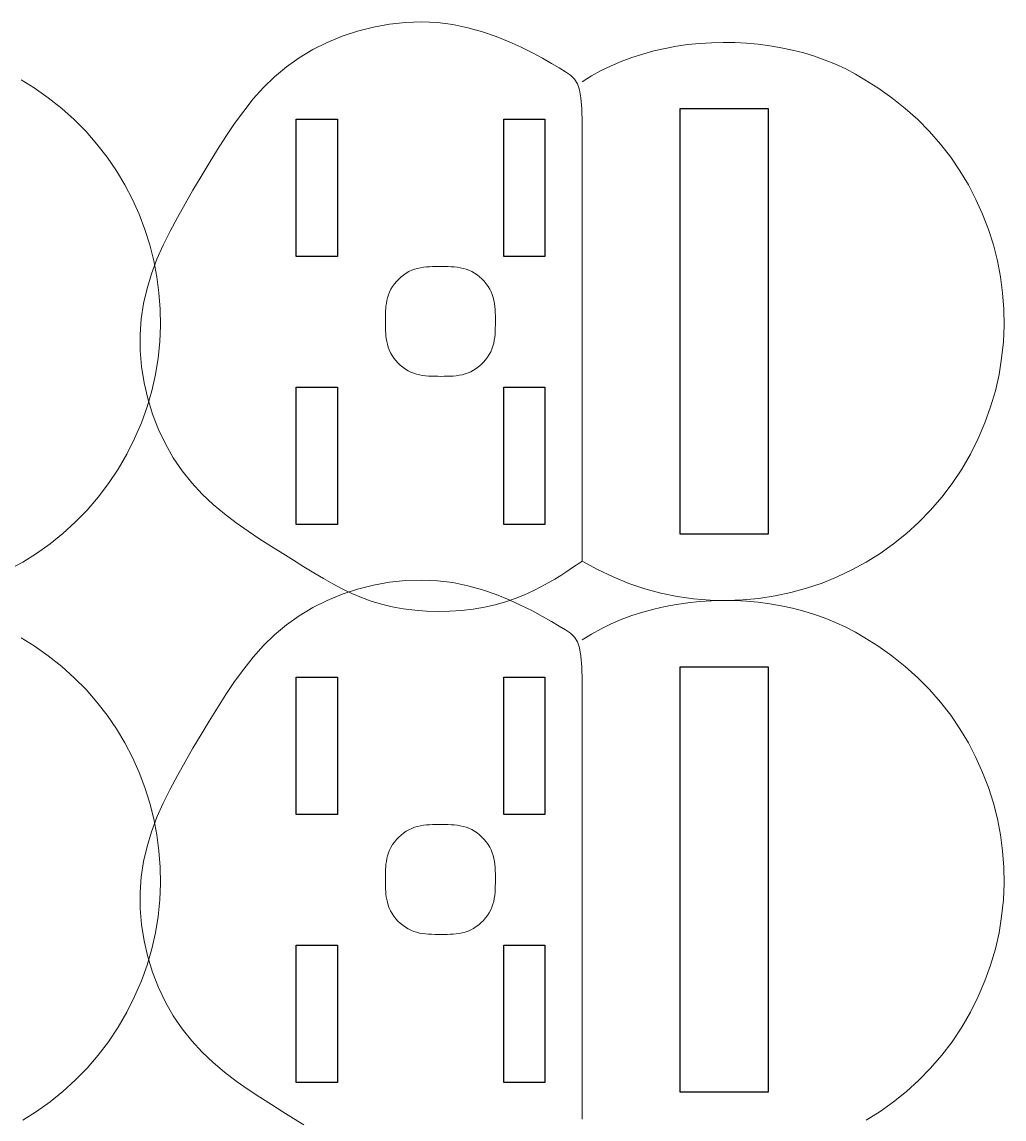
# Model space of a CAD drawing. Header units: millimetres. Extents: x -413 to -167, y -330 to -180.
# Drawn here: x -203.21 to -167.45, y -287.29 to -247.34 of the extents above; entities that cross this region are included whole.
import ezdxf

# ---------------------------------------------------------------- set-up
doc = ezdxf.new("R2010")
doc.units = ezdxf.units.MM
doc.layers.add('CUT', color=7, linetype='CONTINUOUS')

msp = doc.modelspace()

# ---------------------------------------------------------------- linework, layer by layer
at = {"layer": 'CUT', "color": 7, "linetype": 'CONTINUOUS', "lineweight": 0}
for p, q in [((-191.559, -247.86), (-190.995, -247.674)), ((-190.995, -247.674), (-190.418, -247.528)), ((-190.418, -247.528), (-189.833, -247.422)), ((-189.833, -247.422), (-189.246, -247.359)), ((-189.246, -247.359), (-188.662, -247.34)), ((-188.662, -247.34), (-188.085, -247.365)), ((-188.085, -247.365), (-187.521, -247.437)), ((-187.521, -247.437), (-186.974, -247.549)), ((-186.974, -247.549), (-186.448, -247.696)), ((-192.105, -248.084), (-191.559, -247.86)), ((-186.448, -247.696), (-185.946, -247.869)), ((-185.946, -247.869), (-185.472, -248.06)), ((-185.472, -248.06), (-185.03, -248.262)), ((-193.124, -248.642), (-192.628, -248.345)), ((-192.628, -248.345), (-192.105, -248.084)), ((-185.03, -248.262), (-184.624, -248.466)), ((-184.624, -248.466), (-184.256, -248.665)), ((-180.609, -248.509), (-180.207, -248.398)), ((-180.207, -248.398), (-179.797, -248.305)), ((-179.797, -248.305), (-179.382, -248.228)), ((-179.382, -248.228), (-178.961, -248.167)), ((-178.961, -248.167), (-178.537, -248.123)), ((-178.537, -248.123), (-178.11, -248.096)), ((-178.11, -248.096), (-177.682, -248.085)), ((-177.682, -248.085), (-177.254, -248.09)), ((-177.254, -248.09), (-176.827, -248.112)), ((-176.827, -248.112), (-176.402, -248.151)), ((-176.402, -248.151), (-175.98, -248.206)), ((-175.98, -248.206), (-175.563, -248.277)), ((-175.563, -248.277), (-175.151, -248.365)), ((-175.151, -248.365), (-174.746, -248.47)), ((-174.746, -248.47), (-174.349, -248.591)), ((-193.586, -248.974), (-193.124, -248.642)), ((-184.256, -248.665), (-183.931, -248.851)), ((-183.931, -248.851), (-183.652, -249.015)), ((-181.763, -248.938), (-181.388, -248.778)), ((-181.388, -248.778), (-181.004, -248.635)), ((-181.004, -248.635), (-180.609, -248.509)), ((-174.349, -248.591), (-173.961, -248.729)), ((-173.961, -248.729), (-173.583, -248.883)), ((-194.015, -249.337), (-193.586, -248.974)), ((-183.652, -249.015), (-183.422, -249.154)), ((-183.422, -249.154), (-183.239, -249.281)), ((-182.475, -249.306), (-182.125, -249.114)), ((-182.125, -249.114), (-181.763, -248.938)), ((-173.583, -248.883), (-173.216, -249.053)), ((-173.216, -249.053), (-172.862, -249.24)), ((-172.862, -249.24), (-172.522, -249.444)), ((-203.242, -249.444), (-202.772, -249.74)), ((-194.415, -249.728), (-194.015, -249.337)), ((-183.239, -249.281), (-183.096, -249.419)), ((-183.096, -249.419), (-182.989, -249.588)), ((-182.989, -249.588), (-182.913, -249.811)), ((-182.81, -249.516), (-182.475, -249.306)), ((-172.522, -249.444), (-172.052, -249.74)), ((-202.772, -249.74), (-202.256, -250.1)), ((-194.789, -250.145), (-194.415, -249.728)), ((-182.913, -249.811), (-182.862, -250.109)), ((-172.052, -249.74), (-171.536, -250.1)), ((-202.256, -250.1), (-201.768, -250.486)), ((-195.14, -250.583), (-194.789, -250.145)), ((-182.862, -250.109), (-182.832, -250.505)), ((-171.536, -250.1), (-171.049, -250.486)), ((-201.768, -250.486), (-201.31, -250.898)), ((-195.474, -251.038), (-195.14, -250.583)), ((-182.832, -250.505), (-182.816, -251.021)), ((-171.049, -250.486), (-170.59, -250.898)), ((-201.31, -250.898), (-200.881, -251.332)), ((-195.792, -251.508), (-195.474, -251.038)), ((-182.816, -251.021), (-182.811, -251.677)), ((-170.59, -250.898), (-170.161, -251.332)), ((-200.881, -251.332), (-200.482, -251.789)), ((-196.099, -251.99), (-195.792, -251.508)), ((-182.811, -251.677), (-182.81, -252.496)), ((-170.161, -251.332), (-169.762, -251.789)), ((-200.482, -251.789), (-200.114, -252.265)), ((-196.398, -252.478), (-196.099, -251.99)), ((-169.762, -251.789), (-169.394, -252.265)), ((-200.114, -252.265), (-199.775, -252.761)), ((-169.394, -252.265), (-169.056, -252.761)), ((-199.775, -252.761), (-199.469, -253.273)), ((-196.693, -252.971), (-196.398, -252.478)), ((-182.81, -252.496), (-182.81, -253.487)), ((-169.056, -252.761), (-168.749, -253.273)), ((-199.469, -253.273), (-199.193, -253.801)), ((-196.986, -253.464), (-196.693, -252.971)), ((-168.749, -253.273), (-168.473, -253.801)), ((-197.275, -253.959), (-196.986, -253.464)), ((-182.81, -253.487), (-182.81, -254.621)), ((-199.193, -253.801), (-198.95, -254.343)), ((-197.556, -254.457), (-197.275, -253.959)), ((-168.473, -253.801), (-168.23, -254.343)), ((-198.95, -254.343), (-198.738, -254.897)), ((-197.823, -254.959), (-197.556, -254.457)), ((-168.23, -254.343), (-168.018, -254.897)), ((-182.81, -254.621), (-182.81, -255.86)), ((-198.738, -254.897), (-198.56, -255.462)), ((-198.072, -255.467), (-197.823, -254.959)), ((-168.018, -254.897), (-167.84, -255.462)), ((-198.56, -255.462), (-198.414, -256.036)), ((-198.297, -255.982), (-198.072, -255.467)), ((-167.84, -255.462), (-167.694, -256.036)), ((-198.495, -256.506), (-198.297, -255.982)), ((-198.414, -256.036), (-198.302, -256.618)), ((-182.81, -255.86), (-182.81, -257.166)), ((-167.694, -256.036), (-167.582, -256.618)), ((-189.222, -256.489), (-189.123, -256.432)), ((-189.123, -256.432), (-189.022, -256.384)), ((-189.022, -256.384), (-188.918, -256.345)), ((-188.918, -256.345), (-188.812, -256.314)), ((-188.812, -256.314), (-188.704, -256.29)), ((-188.704, -256.29), (-188.595, -256.272)), ((-188.595, -256.272), (-188.485, -256.26)), ((-188.485, -256.26), (-188.374, -256.252)), ((-188.374, -256.252), (-188.262, -256.248)), ((-188.262, -256.248), (-188.149, -256.246)), ((-188.149, -256.246), (-188.036, -256.245)), ((-188.036, -256.245), (-187.923, -256.245)), ((-187.923, -256.245), (-187.81, -256.246)), ((-187.81, -256.246), (-187.698, -256.248)), ((-187.698, -256.248), (-187.586, -256.252)), ((-187.586, -256.252), (-187.475, -256.259)), ((-187.475, -256.259), (-187.364, -256.271)), ((-187.364, -256.271), (-187.255, -256.288)), ((-187.255, -256.288), (-187.148, -256.312)), ((-187.148, -256.312), (-187.042, -256.342)), ((-187.042, -256.342), (-186.938, -256.381)), ((-186.938, -256.381), (-186.836, -256.428)), ((-186.836, -256.428), (-186.736, -256.485)), ((-198.659, -257.04), (-198.495, -256.506)), ((-198.302, -256.618), (-198.224, -257.206)), ((-189.65, -256.881), (-189.576, -256.791)), ((-189.576, -256.791), (-189.495, -256.706)), ((-189.495, -256.706), (-189.409, -256.627)), ((-189.409, -256.627), (-189.318, -256.555)), ((-189.318, -256.555), (-189.222, -256.489)), ((-186.736, -256.485), (-186.641, -256.549)), ((-186.641, -256.549), (-186.549, -256.621)), ((-186.549, -256.621), (-186.462, -256.7)), ((-186.462, -256.7), (-186.381, -256.784)), ((-186.381, -256.784), (-186.307, -256.874)), ((-167.582, -256.618), (-167.504, -257.206)), ((-198.787, -257.587), (-198.659, -257.04)), ((-198.224, -257.206), (-198.18, -257.798)), ((-189.868, -257.278), (-189.826, -257.175)), ((-189.826, -257.175), (-189.776, -257.074)), ((-189.776, -257.074), (-189.717, -256.976)), ((-189.717, -256.976), (-189.65, -256.881)), ((-186.307, -256.874), (-186.239, -256.968)), ((-186.239, -256.968), (-186.179, -257.066)), ((-186.179, -257.066), (-186.128, -257.167)), ((-186.128, -257.167), (-186.086, -257.27)), ((-182.81, -257.166), (-182.81, -258.503)), ((-167.504, -257.206), (-167.46, -257.798)), ((-198.872, -258.147), (-198.787, -257.587)), ((-189.958, -257.685), (-189.945, -257.587)), ((-189.945, -257.587), (-189.926, -257.486)), ((-189.926, -257.486), (-189.9, -257.382)), ((-189.9, -257.382), (-189.868, -257.278)), ((-186.086, -257.27), (-186.053, -257.376)), ((-186.053, -257.376), (-186.027, -257.483)), ((-186.027, -257.483), (-186.007, -257.591)), ((-186.007, -257.591), (-185.994, -257.701)), ((-198.18, -257.798), (-198.171, -258.394)), ((-189.975, -257.944), (-189.972, -257.865)), ((-189.975, -258.014), (-189.975, -257.944)), ((-189.975, -258.073), (-189.975, -258.014)), ((-189.972, -257.865), (-189.967, -257.778)), ((-189.967, -257.778), (-189.958, -257.685)), ((-185.994, -257.701), (-185.984, -257.812)), ((-185.984, -257.812), (-185.979, -257.924)), ((-185.979, -257.924), (-185.976, -258.036)), ((-185.976, -258.036), (-185.975, -258.149)), ((-167.46, -257.798), (-167.451, -258.394)), ((-198.911, -258.72), (-198.872, -258.147)), ((-198.171, -258.394), (-198.197, -258.991)), ((-189.975, -258.122), (-189.975, -258.073)), ((-189.975, -258.162), (-189.975, -258.122)), ((-189.975, -258.196), (-189.975, -258.162)), ((-189.975, -258.226), (-189.975, -258.196)), ((-189.975, -258.255), (-189.975, -258.226)), ((-189.975, -258.284), (-189.975, -258.255)), ((-189.975, -258.316), (-189.975, -258.284)), ((-189.975, -258.354), (-189.975, -258.316)), ((-189.975, -258.4), (-189.975, -258.354)), ((-189.975, -258.456), (-189.975, -258.4)), ((-189.975, -258.523), (-189.975, -258.456)), ((-185.976, -258.375), (-185.977, -258.488)), ((-185.975, -258.262), (-185.976, -258.375)), ((-185.975, -258.149), (-185.975, -258.262)), ((-167.451, -258.394), (-167.477, -258.991)), ((-198.906, -259.303), (-198.911, -258.72)), ((-189.973, -258.599), (-189.975, -258.523)), ((-189.969, -258.684), (-189.973, -258.599)), ((-189.961, -258.775), (-189.969, -258.684)), ((-189.949, -258.872), (-189.961, -258.775)), ((-185.997, -258.822), (-186.013, -258.932)), ((-185.987, -258.712), (-185.997, -258.822)), ((-185.98, -258.6), (-185.987, -258.712)), ((-185.977, -258.488), (-185.98, -258.6)), ((-182.81, -258.503), (-182.81, -259.833)), ((-198.197, -258.991), (-198.258, -259.587)), ((-189.932, -258.972), (-189.949, -258.872)), ((-189.909, -259.075), (-189.932, -258.972)), ((-189.879, -259.179), (-189.909, -259.075)), ((-189.84, -259.283), (-189.879, -259.179)), ((-186.098, -259.251), (-186.143, -259.354)), ((-186.062, -259.146), (-186.098, -259.251)), ((-186.034, -259.04), (-186.062, -259.146)), ((-186.013, -258.932), (-186.034, -259.04)), ((-167.477, -258.991), (-167.538, -259.587)), ((-198.856, -259.889), (-198.906, -259.303)), ((-198.258, -259.587), (-198.355, -260.182)), ((-189.792, -259.385), (-189.84, -259.283)), ((-189.736, -259.484), (-189.792, -259.385)), ((-189.671, -259.58), (-189.736, -259.484)), ((-189.599, -259.671), (-189.671, -259.58)), ((-186.329, -259.643), (-186.406, -259.732)), ((-186.259, -259.551), (-186.329, -259.643)), ((-186.197, -259.454), (-186.259, -259.551)), ((-186.143, -259.354), (-186.197, -259.454)), ((-167.538, -259.587), (-167.635, -260.182)), ((-198.763, -260.475), (-198.856, -259.889)), ((-189.521, -259.758), (-189.599, -259.671)), ((-189.436, -259.839), (-189.521, -259.758)), ((-189.346, -259.914), (-189.436, -259.839)), ((-189.252, -259.981), (-189.346, -259.914)), ((-189.154, -260.041), (-189.252, -259.981)), ((-189.053, -260.092), (-189.154, -260.041)), ((-186.767, -260.023), (-186.867, -260.077)), ((-186.67, -259.961), (-186.767, -260.023)), ((-186.577, -259.891), (-186.67, -259.961)), ((-186.488, -259.815), (-186.577, -259.891)), ((-186.406, -259.732), (-186.488, -259.815)), ((-182.81, -259.833), (-182.81, -261.118)), ((-198.355, -260.182), (-198.488, -260.773)), ((-188.95, -260.134), (-189.053, -260.092)), ((-188.845, -260.167), (-188.95, -260.134)), ((-188.738, -260.193), (-188.845, -260.167)), ((-188.629, -260.213), (-188.738, -260.193)), ((-188.519, -260.226), (-188.629, -260.213)), ((-188.408, -260.235), (-188.519, -260.226)), ((-188.297, -260.241), (-188.408, -260.235)), ((-188.184, -260.244), (-188.297, -260.241)), ((-188.071, -260.244), (-188.184, -260.244)), ((-187.958, -260.245), (-188.071, -260.244)), ((-187.845, -260.244), (-187.958, -260.245)), ((-187.732, -260.243), (-187.845, -260.244)), ((-187.62, -260.24), (-187.732, -260.243)), ((-187.509, -260.233), (-187.62, -260.24)), ((-187.398, -260.223), (-187.509, -260.233)), ((-187.289, -260.207), (-187.398, -260.223)), ((-187.18, -260.186), (-187.289, -260.207)), ((-187.074, -260.158), (-187.18, -260.186)), ((-186.969, -260.122), (-187.074, -260.158)), ((-186.867, -260.077), (-186.969, -260.122)), ((-167.635, -260.182), (-167.768, -260.773)), ((-198.63, -261.055), (-198.763, -260.475)), ((-198.488, -260.773), (-198.658, -261.36)), ((-167.768, -260.773), (-167.939, -261.36)), ((-198.456, -261.624), (-198.63, -261.055)), ((-182.81, -261.118), (-182.81, -262.321)), ((-198.658, -261.36), (-198.866, -261.94)), ((-198.243, -262.176), (-198.456, -261.624)), ((-167.939, -261.36), (-168.146, -261.94)), ((-198.866, -261.94), (-199.11, -262.512)), ((-168.146, -261.94), (-168.39, -262.512)), ((-197.993, -262.707), (-198.243, -262.176)), ((-182.81, -262.321), (-182.81, -263.404)), ((-199.11, -262.512), (-199.393, -263.074)), ((-197.707, -263.211), (-197.993, -262.707)), ((-168.39, -262.512), (-168.673, -263.074)), ((-199.393, -263.074), (-199.713, -263.624)), ((-197.386, -263.684), (-197.707, -263.211)), ((-168.673, -263.074), (-168.993, -263.624)), ((-199.713, -263.624), (-200.064, -264.15)), ((-182.81, -263.404), (-182.81, -264.331)), ((-168.993, -263.624), (-169.344, -264.15)), ((-197.033, -264.122), (-197.386, -263.684)), ((-200.064, -264.15), (-200.441, -264.647)), ((-196.653, -264.529), (-197.033, -264.122)), ((-182.81, -264.331), (-182.81, -265.083)), ((-169.344, -264.15), (-169.722, -264.647)), ((-200.441, -264.647), (-200.845, -265.115)), ((-196.253, -264.906), (-196.653, -264.529)), ((-169.722, -264.647), (-170.125, -265.115)), ((-200.845, -265.115), (-201.272, -265.554)), ((-195.836, -265.257), (-196.253, -264.906)), ((-195.41, -265.583), (-195.836, -265.257)), ((-182.81, -265.083), (-182.81, -265.678)), ((-170.125, -265.115), (-170.552, -265.554)), ((-201.272, -265.554), (-201.721, -265.963)), ((-194.979, -265.888), (-195.41, -265.583)), ((-170.552, -265.554), (-171.001, -265.963)), ((-201.721, -265.963), (-202.191, -266.342)), ((-194.549, -266.174), (-194.979, -265.888)), ((-182.81, -265.678), (-182.81, -266.132)), ((-171.001, -265.963), (-171.472, -266.342)), ((-202.191, -266.342), (-202.681, -266.69)), ((-194.126, -266.444), (-194.549, -266.174)), ((-193.715, -266.699), (-194.126, -266.444)), ((-182.81, -266.132), (-182.81, -266.466)), ((-171.472, -266.342), (-171.961, -266.69)), ((-202.681, -266.69), (-203.188, -267.008)), ((-193.322, -266.944), (-193.715, -266.699)), ((-182.81, -266.466), (-182.81, -266.697)), ((-182.81, -266.697), (-182.81, -266.844)), ((-182.81, -266.844), (-182.81, -266.927)), ((-171.961, -266.69), (-172.468, -267.008)), ((-203.188, -267.008), (-203.711, -267.294)), ((-192.947, -267.177), (-193.322, -266.944)), ((-192.586, -267.399), (-192.947, -267.177)), ((-183.13, -267.186), (-183.257, -267.27)), ((-183.031, -267.12), (-183.13, -267.186)), ((-182.954, -267.069), (-183.031, -267.12)), ((-182.897, -267.032), (-182.954, -267.069)), ((-182.858, -267.006), (-182.897, -267.032)), ((-182.833, -266.989), (-182.858, -267.006)), ((-182.818, -266.979), (-182.833, -266.989)), ((-182.812, -266.975), (-182.818, -266.979)), ((-182.81, -266.974), (-182.812, -266.975)), ((-182.81, -266.927), (-182.81, -266.964)), ((-182.81, -266.964), (-182.81, -266.974)), ((-182.255, -267.28), (-182.81, -266.972)), ((-182.81, -266.974), (-182.81, -266.974)), ((-172.468, -267.008), (-172.991, -267.294)), ((-192.235, -267.608), (-192.586, -267.399)), ((-191.891, -267.804), (-192.235, -267.608)), ((-183.809, -267.624), (-184.049, -267.765)), ((-183.597, -267.492), (-183.809, -267.624)), ((-183.412, -267.373), (-183.597, -267.492)), ((-183.257, -267.27), (-183.412, -267.373)), ((-181.689, -267.55), (-182.255, -267.28)), ((-181.115, -267.782), (-181.689, -267.55)), ((-173.528, -267.548), (-174.078, -267.77)), ((-172.991, -267.294), (-173.528, -267.548)), ((-191.548, -267.985), (-191.891, -267.804)), ((-191.559, -268.181), (-190.995, -267.995)), ((-191.205, -268.15), (-191.548, -267.985)), ((-190.995, -267.995), (-190.418, -267.849)), ((-190.418, -267.849), (-189.833, -267.743)), ((-189.833, -267.743), (-189.246, -267.68)), ((-189.246, -267.68), (-188.662, -267.661)), ((-188.662, -267.661), (-188.085, -267.686)), ((-188.085, -267.686), (-187.521, -267.757)), ((-187.521, -267.757), (-186.974, -267.87)), ((-186.974, -267.87), (-186.448, -268.017)), ((-186.448, -268.017), (-185.946, -268.19)), ((-184.314, -267.911), (-184.604, -268.057)), ((-184.049, -267.765), (-184.314, -267.911)), ((-180.532, -267.977), (-181.115, -267.782)), ((-179.944, -268.135), (-180.532, -267.977)), ((-174.64, -267.959), (-175.211, -268.116)), ((-174.078, -267.77), (-174.64, -267.959)), ((-192.628, -268.666), (-192.105, -268.405)), ((-192.105, -268.405), (-191.559, -268.181)), ((-190.855, -268.298), (-191.205, -268.15)), ((-190.496, -268.429), (-190.855, -268.298)), ((-190.124, -268.541), (-190.496, -268.429)), ((-185.946, -268.19), (-185.472, -268.381)), ((-185.252, -268.334), (-185.607, -268.457)), ((-185.472, -268.381), (-185.03, -268.583)), ((-184.917, -268.199), (-185.252, -268.334)), ((-184.604, -268.057), (-184.917, -268.199)), ((-179.351, -268.256), (-179.944, -268.135)), ((-178.756, -268.341), (-179.351, -268.256)), ((-178.961, -268.488), (-178.537, -268.444)), ((-178.159, -268.391), (-178.756, -268.341)), ((-178.537, -268.444), (-178.11, -268.416)), ((-177.562, -268.405), (-178.159, -268.391)), ((-178.11, -268.416), (-177.682, -268.405)), ((-177.682, -268.405), (-177.254, -268.411)), ((-176.968, -268.384), (-177.562, -268.405)), ((-177.254, -268.411), (-176.827, -268.433)), ((-176.377, -268.329), (-176.968, -268.384)), ((-176.827, -268.433), (-176.402, -268.471)), ((-175.791, -268.239), (-176.377, -268.329)), ((-175.211, -268.116), (-175.791, -268.239)), ((-193.124, -268.963), (-192.628, -268.666)), ((-189.734, -268.633), (-190.124, -268.541)), ((-189.329, -268.705), (-189.734, -268.633)), ((-188.912, -268.758), (-189.329, -268.705)), ((-188.488, -268.79), (-188.912, -268.758)), ((-188.059, -268.802), (-188.488, -268.79)), ((-187.629, -268.794), (-188.059, -268.802)), ((-187.203, -268.767), (-187.629, -268.794)), ((-186.784, -268.719), (-187.203, -268.767)), ((-186.376, -268.651), (-186.784, -268.719)), ((-185.983, -268.564), (-186.376, -268.651)), ((-185.607, -268.457), (-185.983, -268.564)), ((-185.03, -268.583), (-184.624, -268.787)), ((-184.624, -268.787), (-184.256, -268.986)), ((-181.004, -268.956), (-180.609, -268.829)), ((-180.609, -268.829), (-180.207, -268.719)), ((-180.207, -268.719), (-179.797, -268.625)), ((-179.797, -268.625), (-179.382, -268.548)), ((-179.382, -268.548), (-178.961, -268.488)), ((-176.402, -268.471), (-175.98, -268.526)), ((-175.98, -268.526), (-175.563, -268.598)), ((-175.563, -268.598), (-175.151, -268.686)), ((-175.151, -268.686), (-174.746, -268.791)), ((-174.746, -268.791), (-174.349, -268.912)), ((-193.586, -269.295), (-193.124, -268.963)), ((-184.256, -268.986), (-183.931, -269.171)), ((-183.931, -269.171), (-183.652, -269.336)), ((-181.763, -269.258), (-181.388, -269.099)), ((-181.388, -269.099), (-181.004, -268.956)), ((-174.349, -268.912), (-173.961, -269.049)), ((-173.961, -269.049), (-173.583, -269.203)), ((-173.583, -269.203), (-173.216, -269.374)), ((-194.015, -269.658), (-193.586, -269.295)), ((-183.652, -269.336), (-183.422, -269.475)), ((-183.422, -269.475), (-183.239, -269.602)), ((-183.239, -269.602), (-183.096, -269.739)), ((-182.81, -269.836), (-182.475, -269.627)), ((-182.475, -269.627), (-182.125, -269.434)), ((-182.125, -269.434), (-181.763, -269.258)), ((-173.216, -269.374), (-172.862, -269.561)), ((-172.862, -269.561), (-172.522, -269.765)), ((-203.242, -269.765), (-202.772, -270.061)), ((-194.789, -270.466), (-194.415, -270.049)), ((-194.415, -270.049), (-194.015, -269.658)), ((-183.096, -269.739), (-182.989, -269.908)), ((-182.989, -269.908), (-182.913, -270.131)), ((-172.522, -269.765), (-172.052, -270.061)), ((-202.772, -270.061), (-202.256, -270.42)), ((-202.256, -270.42), (-201.768, -270.807)), ((-182.913, -270.131), (-182.862, -270.43)), ((-182.862, -270.43), (-182.832, -270.826)), ((-172.052, -270.061), (-171.536, -270.42)), ((-171.536, -270.42), (-171.049, -270.807)), ((-201.768, -270.807), (-201.31, -271.218)), ((-195.14, -270.903), (-194.789, -270.466)), ((-182.832, -270.826), (-182.816, -271.341)), ((-171.049, -270.807), (-170.59, -271.218)), ((-201.31, -271.218), (-200.881, -271.653)), ((-195.474, -271.359), (-195.14, -270.903)), ((-170.59, -271.218), (-170.161, -271.653)), ((-195.792, -271.829), (-195.474, -271.359)), ((-182.816, -271.341), (-182.811, -271.997)), ((-200.881, -271.653), (-200.482, -272.109)), ((-196.099, -272.31), (-195.792, -271.829)), ((-182.811, -271.997), (-182.81, -272.816)), ((-170.161, -271.653), (-169.762, -272.109)), ((-200.482, -272.109), (-200.114, -272.586)), ((-196.398, -272.799), (-196.099, -272.31)), ((-169.762, -272.109), (-169.394, -272.586)), ((-200.114, -272.586), (-199.775, -273.081)), ((-196.693, -273.291), (-196.398, -272.799)), ((-182.81, -272.816), (-182.81, -273.807)), ((-169.394, -272.586), (-169.056, -273.081)), ((-199.775, -273.081), (-199.469, -273.594)), ((-169.056, -273.081), (-168.749, -273.594)), ((-199.469, -273.594), (-199.193, -274.122)), ((-196.986, -273.785), (-196.693, -273.291)), ((-168.749, -273.594), (-168.473, -274.122)), ((-197.275, -274.28), (-196.986, -273.785)), ((-182.81, -273.807), (-182.81, -274.941)), ((-199.193, -274.122), (-198.95, -274.664)), ((-197.556, -274.777), (-197.275, -274.28)), ((-168.473, -274.122), (-168.23, -274.664)), ((-198.95, -274.664), (-198.738, -275.218)), ((-197.823, -275.279), (-197.556, -274.777)), ((-168.23, -274.664), (-168.018, -275.218)), ((-198.738, -275.218), (-198.56, -275.783)), ((-182.81, -274.941), (-182.81, -276.18)), ((-168.018, -275.218), (-167.84, -275.783)), ((-198.072, -275.787), (-197.823, -275.279)), ((-198.56, -275.783), (-198.414, -276.357)), ((-198.297, -276.302), (-198.072, -275.787)), ((-167.84, -275.783), (-167.694, -276.357)), ((-198.495, -276.827), (-198.297, -276.302)), ((-198.414, -276.357), (-198.302, -276.939)), ((-182.81, -276.18), (-182.81, -277.487)), ((-167.694, -276.357), (-167.582, -276.939)), ((-198.659, -277.361), (-198.495, -276.827)), ((-189.318, -276.875), (-189.222, -276.81)), ((-189.222, -276.81), (-189.123, -276.753)), ((-189.123, -276.753), (-189.022, -276.705)), ((-189.022, -276.705), (-188.918, -276.665)), ((-188.918, -276.665), (-188.812, -276.634)), ((-188.812, -276.634), (-188.704, -276.61)), ((-188.704, -276.61), (-188.595, -276.593)), ((-188.595, -276.593), (-188.485, -276.581)), ((-188.485, -276.581), (-188.374, -276.573)), ((-188.374, -276.573), (-188.262, -276.568)), ((-188.262, -276.568), (-188.149, -276.566)), ((-188.149, -276.566), (-188.036, -276.566)), ((-188.036, -276.566), (-187.923, -276.566)), ((-187.923, -276.566), (-187.81, -276.566)), ((-187.81, -276.566), (-187.698, -276.568)), ((-187.698, -276.568), (-187.586, -276.572)), ((-187.586, -276.572), (-187.475, -276.58)), ((-187.475, -276.58), (-187.364, -276.592)), ((-187.364, -276.592), (-187.255, -276.609)), ((-187.255, -276.609), (-187.148, -276.632)), ((-187.148, -276.632), (-187.042, -276.663)), ((-187.042, -276.663), (-186.938, -276.701)), ((-186.938, -276.701), (-186.836, -276.749)), ((-186.836, -276.749), (-186.736, -276.805)), ((-186.736, -276.805), (-186.641, -276.87)), ((-198.302, -276.939), (-198.224, -277.527)), ((-189.717, -277.296), (-189.65, -277.202)), ((-189.65, -277.202), (-189.576, -277.112)), ((-189.576, -277.112), (-189.495, -277.027)), ((-189.495, -277.027), (-189.409, -276.948)), ((-189.409, -276.948), (-189.318, -276.875)), ((-186.641, -276.87), (-186.549, -276.942)), ((-186.549, -276.942), (-186.462, -277.02)), ((-186.462, -277.02), (-186.381, -277.105)), ((-186.381, -277.105), (-186.307, -277.195)), ((-186.307, -277.195), (-186.239, -277.289)), ((-167.582, -276.939), (-167.504, -277.527)), ((-198.787, -277.907), (-198.659, -277.361)), ((-198.224, -277.527), (-198.18, -278.119)), ((-189.9, -277.703), (-189.868, -277.599)), ((-189.868, -277.599), (-189.826, -277.496)), ((-189.826, -277.496), (-189.776, -277.395)), ((-189.776, -277.395), (-189.717, -277.296)), ((-186.239, -277.289), (-186.179, -277.387)), ((-186.179, -277.387), (-186.128, -277.488)), ((-186.128, -277.488), (-186.086, -277.591)), ((-186.086, -277.591), (-186.053, -277.696)), ((-182.81, -277.487), (-182.81, -278.823)), ((-167.504, -277.527), (-167.46, -278.119)), ((-198.872, -278.467), (-198.787, -277.907)), ((-189.967, -278.099), (-189.958, -278.006)), ((-189.958, -278.006), (-189.945, -277.908)), ((-189.945, -277.908), (-189.926, -277.806)), ((-189.926, -277.806), (-189.9, -277.703)), ((-186.053, -277.696), (-186.027, -277.803)), ((-186.027, -277.803), (-186.007, -277.912)), ((-186.007, -277.912), (-185.994, -278.022)), ((-185.994, -278.022), (-185.984, -278.133)), ((-198.18, -278.119), (-198.171, -278.714)), ((-189.975, -278.265), (-189.972, -278.185)), ((-189.975, -278.335), (-189.975, -278.265)), ((-189.975, -278.394), (-189.975, -278.335)), ((-189.975, -278.443), (-189.975, -278.394)), ((-189.972, -278.185), (-189.967, -278.099)), ((-185.984, -278.133), (-185.979, -278.245)), ((-185.979, -278.245), (-185.976, -278.357)), ((-185.976, -278.357), (-185.975, -278.47)), ((-167.46, -278.119), (-167.451, -278.714)), ((-198.911, -279.041), (-198.872, -278.467)), ((-198.171, -278.714), (-198.197, -279.311)), ((-189.975, -278.483), (-189.975, -278.443)), ((-189.975, -278.517), (-189.975, -278.483)), ((-189.975, -278.547), (-189.975, -278.517)), ((-189.975, -278.575), (-189.975, -278.547)), ((-189.975, -278.605), (-189.975, -278.575)), ((-189.975, -278.637), (-189.975, -278.605)), ((-189.975, -278.675), (-189.975, -278.637)), ((-189.975, -278.721), (-189.975, -278.675)), ((-189.975, -278.777), (-189.975, -278.721)), ((-189.975, -278.844), (-189.975, -278.777)), ((-185.977, -278.809), (-185.98, -278.921)), ((-185.976, -278.696), (-185.977, -278.809)), ((-185.975, -278.583), (-185.976, -278.696)), ((-185.975, -278.47), (-185.975, -278.583)), ((-182.81, -278.823), (-182.81, -280.153)), ((-167.451, -278.714), (-167.477, -279.311)), ((-198.906, -279.623), (-198.911, -279.041)), ((-189.973, -278.92), (-189.975, -278.844)), ((-189.969, -279.005), (-189.973, -278.92)), ((-189.961, -279.096), (-189.969, -279.005)), ((-189.949, -279.193), (-189.961, -279.096)), ((-189.932, -279.293), (-189.949, -279.193)), ((-185.997, -279.143), (-186.013, -279.253)), ((-185.987, -279.033), (-185.997, -279.143)), ((-185.98, -278.921), (-185.987, -279.033)), ((-198.856, -280.21), (-198.906, -279.623)), ((-198.197, -279.311), (-198.258, -279.908)), ((-189.909, -279.396), (-189.932, -279.293)), ((-189.879, -279.5), (-189.909, -279.396)), ((-189.84, -279.604), (-189.879, -279.5)), ((-189.792, -279.706), (-189.84, -279.604)), ((-186.098, -279.572), (-186.143, -279.674)), ((-186.062, -279.467), (-186.098, -279.572)), ((-186.034, -279.361), (-186.062, -279.467)), ((-186.013, -279.253), (-186.034, -279.361)), ((-167.477, -279.311), (-167.538, -279.908)), ((-198.258, -279.908), (-198.355, -280.503)), ((-189.736, -279.805), (-189.792, -279.706)), ((-189.671, -279.9), (-189.736, -279.805)), ((-189.599, -279.992), (-189.671, -279.9)), ((-189.521, -280.079), (-189.599, -279.992)), ((-186.329, -279.964), (-186.406, -280.053)), ((-186.259, -279.871), (-186.329, -279.964)), ((-186.197, -279.775), (-186.259, -279.871)), ((-186.143, -279.674), (-186.197, -279.775)), ((-167.538, -279.908), (-167.635, -280.503)), ((-198.763, -280.796), (-198.856, -280.21)), ((-189.436, -280.16), (-189.521, -280.079)), ((-189.346, -280.234), (-189.436, -280.16)), ((-189.252, -280.302), (-189.346, -280.234)), ((-189.154, -280.362), (-189.252, -280.302)), ((-189.053, -280.413), (-189.154, -280.362)), ((-188.95, -280.455), (-189.053, -280.413)), ((-186.867, -280.398), (-186.969, -280.443)), ((-186.767, -280.344), (-186.867, -280.398)), ((-186.67, -280.282), (-186.767, -280.344)), ((-186.577, -280.212), (-186.67, -280.282)), ((-186.488, -280.135), (-186.577, -280.212)), ((-186.406, -280.053), (-186.488, -280.135)), ((-182.81, -280.153), (-182.81, -281.438)), ((-198.63, -281.376), (-198.763, -280.796)), ((-198.355, -280.503), (-198.488, -281.094)), ((-188.845, -280.488), (-188.95, -280.455)), ((-188.738, -280.514), (-188.845, -280.488)), ((-188.629, -280.533), (-188.738, -280.514)), ((-188.519, -280.547), (-188.629, -280.533)), ((-188.408, -280.556), (-188.519, -280.547)), ((-188.297, -280.562), (-188.408, -280.556)), ((-188.184, -280.564), (-188.297, -280.562)), ((-188.071, -280.565), (-188.184, -280.564)), ((-187.958, -280.565), (-188.071, -280.565)), ((-187.845, -280.565), (-187.958, -280.565)), ((-187.732, -280.564), (-187.845, -280.565)), ((-187.62, -280.56), (-187.732, -280.564)), ((-187.509, -280.554), (-187.62, -280.56)), ((-187.398, -280.544), (-187.509, -280.554)), ((-187.289, -280.528), (-187.398, -280.544)), ((-187.18, -280.507), (-187.289, -280.528)), ((-187.074, -280.479), (-187.18, -280.507)), ((-186.969, -280.443), (-187.074, -280.479)), ((-167.635, -280.503), (-167.768, -281.094)), ((-198.488, -281.094), (-198.658, -281.68)), ((-167.768, -281.094), (-167.939, -281.68)), ((-198.456, -281.944), (-198.63, -281.376)), ((-182.81, -281.438), (-182.81, -282.641)), ((-198.658, -281.68), (-198.866, -282.26)), ((-198.243, -282.497), (-198.456, -281.944)), ((-167.939, -281.68), (-168.146, -282.26)), ((-198.866, -282.26), (-199.11, -282.832)), ((-168.146, -282.26), (-168.39, -282.832)), ((-199.11, -282.832), (-199.393, -283.395)), ((-197.993, -283.028), (-198.243, -282.497)), ((-182.81, -282.641), (-182.81, -283.724)), ((-168.39, -282.832), (-168.673, -283.395)), ((-197.707, -283.532), (-197.993, -283.028)), ((-199.393, -283.395), (-199.713, -283.945)), ((-197.386, -284.004), (-197.707, -283.532)), ((-168.673, -283.395), (-168.993, -283.945)), ((-199.713, -283.945), (-200.064, -284.471)), ((-197.033, -284.443), (-197.386, -284.004)), ((-182.81, -283.724), (-182.81, -284.651)), ((-168.993, -283.945), (-169.344, -284.471)), ((-200.064, -284.471), (-200.441, -284.968)), ((-196.653, -284.85), (-197.033, -284.443)), ((-182.81, -284.651), (-182.81, -285.404)), ((-169.344, -284.471), (-169.722, -284.968)), ((-200.441, -284.968), (-200.845, -285.436)), ((-196.253, -285.227), (-196.653, -284.85)), ((-195.836, -285.578), (-196.253, -285.227)), ((-169.722, -284.968), (-170.125, -285.436)), ((-200.845, -285.436), (-201.272, -285.875)), ((-195.41, -285.904), (-195.836, -285.578)), ((-182.81, -285.404), (-182.81, -285.998)), ((-170.125, -285.436), (-170.552, -285.875)), ((-201.272, -285.875), (-201.721, -286.284)), ((-194.979, -286.209), (-195.41, -285.904)), ((-182.81, -285.998), (-182.81, -286.452)), ((-170.552, -285.875), (-171.001, -286.284)), ((-201.721, -286.284), (-202.191, -286.663)), ((-194.549, -286.495), (-194.979, -286.209)), ((-171.001, -286.284), (-171.472, -286.663)), ((-202.191, -286.663), (-202.681, -287.011)), ((-194.126, -286.764), (-194.549, -286.495)), ((-193.715, -287.02), (-194.126, -286.764)), ((-182.81, -286.452), (-182.81, -286.786)), ((-182.81, -286.786), (-182.81, -287.017)), ((-171.472, -286.663), (-171.961, -287.011)), ((-202.681, -287.011), (-203.188, -287.328)), ((-193.322, -287.264), (-193.715, -287.02)), ((-182.81, -287.017), (-182.81, -287.165)), ((-182.81, -287.165), (-182.81, -287.248)), ((-171.961, -287.011), (-172.468, -287.328)), ((-192.947, -287.498), (-193.322, -287.264)), ((-182.81, -287.248), (-182.81, -287.284)), ((-182.81, -287.284), (-182.81, -287.294))]:
    msp.add_line(p, q, dxfattribs=at)
at = {"layer": 'CUT', "color": 5}
for p, q in [((-193.224, -250.876), (-191.724, -250.876)), ((-193.224, -255.876), (-193.224, -250.876)), ((-191.724, -250.876), (-191.724, -255.876)), ((-185.669, -250.876), (-184.169, -250.876)), ((-185.669, -255.876), (-185.669, -250.876)), ((-184.169, -250.876), (-184.169, -255.876)), ((-179.245, -265.992), (-179.245, -250.497)), ((-179.245, -250.497), (-176.043, -250.497)), ((-176.043, -250.497), (-176.043, -265.992)), ((-191.724, -255.876), (-193.224, -255.876)), ((-184.169, -255.876), (-185.669, -255.876)), ((-193.224, -260.636), (-191.724, -260.636)), ((-193.224, -265.636), (-193.224, -260.636)), ((-191.724, -260.636), (-191.724, -265.636)), ((-185.669, -260.636), (-184.169, -260.636)), ((-185.669, -265.636), (-185.669, -260.636)), ((-184.169, -260.636), (-184.169, -265.636)), ((-191.724, -265.636), (-193.224, -265.636)), ((-184.169, -265.636), (-185.669, -265.636)), ((-176.043, -265.992), (-179.245, -265.992)), ((-179.245, -286.313), (-179.245, -270.818)), ((-179.245, -270.818), (-176.043, -270.818)), ((-176.043, -270.818), (-176.043, -286.313)), ((-193.224, -271.197), (-191.724, -271.197)), ((-193.224, -276.196), (-193.224, -271.197)), ((-191.724, -271.197), (-191.724, -276.196)), ((-185.669, -271.197), (-184.169, -271.197)), ((-185.669, -276.196), (-185.669, -271.197)), ((-184.169, -271.197), (-184.169, -276.196)), ((-191.724, -276.196), (-193.224, -276.196)), ((-184.169, -276.196), (-185.669, -276.196)), ((-193.224, -280.957), (-191.724, -280.957)), ((-193.224, -285.957), (-193.224, -280.957)), ((-191.724, -280.957), (-191.724, -285.957)), ((-185.669, -280.957), (-184.169, -280.957)), ((-185.669, -285.957), (-185.669, -280.957)), ((-184.169, -280.957), (-184.169, -285.957)), ((-191.724, -285.957), (-193.224, -285.957)), ((-184.169, -285.957), (-185.669, -285.957)), ((-176.043, -286.313), (-179.245, -286.313))]:
    msp.add_line(p, q, dxfattribs=at)

doc.saveas('drawing.dxf')
